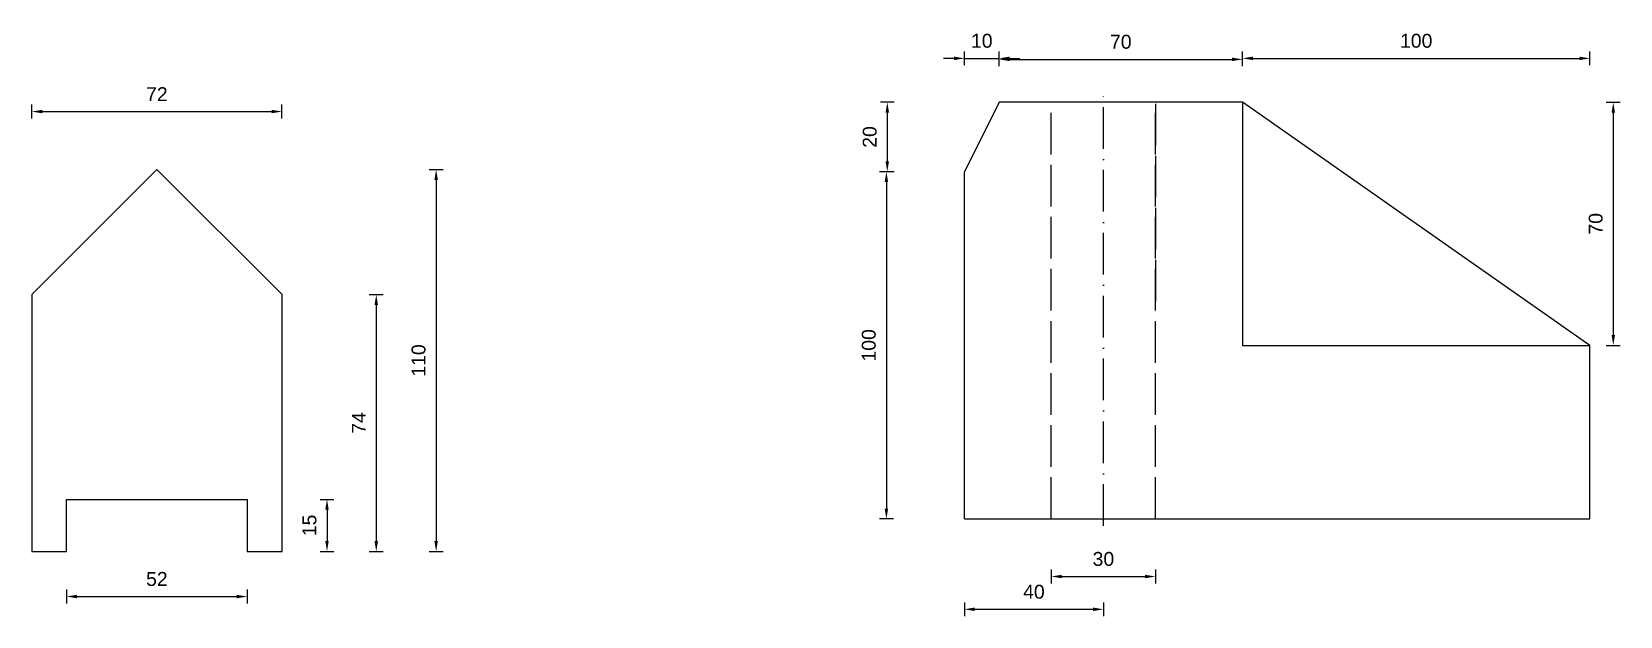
# Model space of a CAD drawing. Header units: millimetres. Extents: x 2100 to 32787, y 24082 to 35493.
# Drawn here: x 2862.5 to 3319.6, y 27532.7 to 27701 of the extents above; entities that cross this region are included whole.
import ezdxf

# ---------------------------------------------------------------- set-up
doc = ezdxf.new("R2010")
doc.units = ezdxf.units.MM
for name, pattern in [('ACAD_ISO02W100', [15, 12, -3]), ('ACAD_ISO10W100', [18, 12, -3, 0, -3]), ('DASHDOT2', [12.7, 6.35, -3.175, 0, -3.175]), ('HIDDEN2', [4.7625, 3.175, -1.5875])]:
    doc.linetypes.add(name, pattern=pattern)
doc.layers.get('Defpoints').update_dxf_attribs({"color": 231, "linetype": 'HIDDEN2'})
for name, color, linetype in [('GİZLİ', 71, 'HIDDEN2'), ('MERKEZ', 51, 'DASHDOT2'), ('ÖLÇÜ', 181, 'Continuous')]:
    doc.layers.add(name, color=color, linetype=linetype)
doc.styles.get("Standard").update_dxf_attribs({"font": 'arial.ttf'})
doc.dimstyles.new('ISO-25', dxfattribs={"dimtxt": 4, "dimasz": 3, "dimexe": 2, "dimexo": 0.625, "dimgap": 3, "dimtad": 1, "dimtxsty": 'Standard', "dimcen": 2.5, "dimadec": 0, "dimazin": 0, "dimtfac": 1, "dimtix": 1, "dimtmove": 0, "dimatfit": 0, "dimfxl": 2, "dimfxlon": 1, "dimarcsym": 0})

# ---------------------------------------------------------------- blocks, each defined once
blk = doc.blocks.new('*D1878')
at = {"layer": 'Defpoints', "color": 0, "lineweight": 70, "transparency": 16777216}
for p in [(3155.85, 27560.68), (3185.85, 27560.68), (3185.85, 27544.11)]:
    blk.add_point(p, dxfattribs=at)
at = {"layer": 'ÖLÇÜ', "color": 0, "lineweight": -2, "transparency": 16777216}
for p, q in [((3155.85, 27546.11), (3155.85, 27542.11)), ((3185.85, 27546.11), (3185.85, 27542.11)), ((3158.85, 27544.11), (3182.85, 27544.11))]:
    blk.add_line(p, q, dxfattribs=at)
at = {"layer": 'ÖLÇÜ', "color": 0, "lineweight": 70, "transparency": 16777216}
for points in [[(3158.85, 27544.61), (3158.85, 27543.61), (3155.85, 27544.11)], [(3182.85, 27544.61), (3182.85, 27543.61), (3185.85, 27544.11)]]:
    blk.add_solid(points, dxfattribs=at)
at = {"layer": 'ÖLÇÜ', "color": 0, "transparency": 16777216, "insert": (3170.85, 27549.15), "char_height": 4, "attachment_point": 5}
blk.add_mtext('30', dxfattribs=at)
blk = doc.blocks.new('*D1879')
at = {"layer": 'Defpoints', "color": 0, "lineweight": 70, "transparency": 16777216}
for p in [(3130.85, 27560.68), (3170.85, 27560.68), (3170.85, 27534.67)]:
    blk.add_point(p, dxfattribs=at)
at = {"layer": 'ÖLÇÜ', "color": 0, "lineweight": -2, "transparency": 16777216}
for p, q in [((3130.85, 27536.67), (3130.85, 27532.67)), ((3170.85, 27536.67), (3170.85, 27532.67)), ((3133.85, 27534.67), (3167.85, 27534.67))]:
    blk.add_line(p, q, dxfattribs=at)
at = {"layer": 'ÖLÇÜ', "color": 0, "lineweight": 70, "transparency": 16777216}
for points in [[(3133.85, 27535.17), (3133.85, 27534.17), (3130.85, 27534.67)], [(3167.85, 27535.17), (3167.85, 27534.17), (3170.85, 27534.67)]]:
    blk.add_solid(points, dxfattribs=at)
at = {"layer": 'ÖLÇÜ', "color": 0, "transparency": 16777216, "insert": (3150.85, 27539.71), "char_height": 4, "attachment_point": 5}
blk.add_mtext('40', dxfattribs=at)
blk = doc.blocks.new('*D1754')
at = {"layer": 'Defpoints', "color": 0, "lineweight": 70, "transparency": 16777216}
for p in [(3130.85, 27660.68), (3108.41, 27560.68), (3130.85, 27560.68)]:
    blk.add_point(p, dxfattribs=at)
at = {"layer": 'ÖLÇÜ', "color": 0, "lineweight": -2, "transparency": 16777216}
for p, q in [((3110.41, 27660.68), (3106.41, 27660.68)), ((3108.41, 27657.68), (3108.41, 27563.68)), ((3110.41, 27560.68), (3106.41, 27560.68))]:
    blk.add_line(p, q, dxfattribs=at)
at = {"layer": 'ÖLÇÜ', "color": 0, "lineweight": 70, "transparency": 16777216}
for points in [[(3107.91, 27657.68), (3108.91, 27657.68), (3108.41, 27660.68)], [(3107.91, 27563.68), (3108.91, 27563.68), (3108.41, 27560.68)]]:
    blk.add_solid(points, dxfattribs=at)
at = {"layer": 'ÖLÇÜ', "color": 0, "transparency": 16777216, "insert": (3103.36, 27610.68), "char_height": 4, "attachment_point": 5, "rotation": 90}
blk.add_mtext('100', dxfattribs=at)
blk = doc.blocks.new('*D1880')
at = {"layer": 'Defpoints', "color": 0, "lineweight": 70, "transparency": 16777216}
for p in [(3140.85, 27680.68), (3108.67, 27660.68), (3130.85, 27660.68)]:
    blk.add_point(p, dxfattribs=at)
at = {"layer": 'ÖLÇÜ', "color": 0, "lineweight": -2, "transparency": 16777216}
for p, q in [((3110.67, 27680.68), (3106.67, 27680.68)), ((3108.67, 27677.68), (3108.67, 27663.68)), ((3110.67, 27660.68), (3106.67, 27660.68))]:
    blk.add_line(p, q, dxfattribs=at)
at = {"layer": 'ÖLÇÜ', "color": 0, "lineweight": 70, "transparency": 16777216}
for points in [[(3108.17, 27677.68), (3109.17, 27677.68), (3108.67, 27680.68)], [(3108.17, 27663.68), (3109.17, 27663.68), (3108.67, 27660.68)]]:
    blk.add_solid(points, dxfattribs=at)
at = {"layer": 'ÖLÇÜ', "color": 0, "transparency": 16777216, "insert": (3103.63, 27670.68), "char_height": 4, "attachment_point": 5, "rotation": 90}
blk.add_mtext('20', dxfattribs=at)
blk = doc.blocks.new('*D1881')
at = {"layer": 'Defpoints', "color": 0, "lineweight": 70, "transparency": 16777216}
for p in [(3140.85, 27693.32), (3140.85, 27680.68), (3130.85, 27660.68)]:
    blk.add_point(p, dxfattribs=at)
at = {"layer": 'ÖLÇÜ', "color": 0, "lineweight": -2, "transparency": 16777216}
for p, q in [((3127.85, 27693.32), (3124.85, 27693.32)), ((3130.85, 27691.32), (3130.85, 27695.32)), ((3130.85, 27693.32), (3140.85, 27693.32)), ((3140.85, 27691.32), (3140.85, 27695.32)), ((3143.85, 27693.32), (3146.85, 27693.32))]:
    blk.add_line(p, q, dxfattribs=at)
at = {"layer": 'ÖLÇÜ', "color": 0, "lineweight": 70, "transparency": 16777216}
for points in [[(3127.85, 27693.82), (3127.85, 27692.82), (3130.85, 27693.32)], [(3143.85, 27693.82), (3143.85, 27692.82), (3140.85, 27693.32)]]:
    blk.add_solid(points, dxfattribs=at)
at = {"layer": 'ÖLÇÜ', "color": 0, "transparency": 16777216, "insert": (3135.85, 27698.36), "char_height": 4, "attachment_point": 5}
blk.add_mtext('10', dxfattribs=at)
blk = doc.blocks.new('*D1882')
at = {"layer": 'Defpoints', "color": 0, "lineweight": 70, "transparency": 16777216}
for p in [(3210.85, 27693.03), (3140.85, 27680.68), (3210.85, 27680.68)]:
    blk.add_point(p, dxfattribs=at)
at = {"layer": 'ÖLÇÜ', "color": 0, "lineweight": -2, "transparency": 16777216}
for p, q in [((3140.85, 27691.03), (3140.85, 27695.03)), ((3143.85, 27693.03), (3207.85, 27693.03)), ((3210.85, 27691.03), (3210.85, 27695.03))]:
    blk.add_line(p, q, dxfattribs=at)
at = {"layer": 'ÖLÇÜ', "color": 0, "lineweight": 70, "transparency": 16777216}
for points in [[(3143.85, 27693.53), (3143.85, 27692.53), (3140.85, 27693.03)], [(3207.85, 27693.53), (3207.85, 27692.53), (3210.85, 27693.03)]]:
    blk.add_solid(points, dxfattribs=at)
at = {"layer": 'ÖLÇÜ', "color": 0, "transparency": 16777216, "insert": (3175.85, 27698.07), "char_height": 4, "attachment_point": 5}
blk.add_mtext('70', dxfattribs=at)
blk = doc.blocks.new('*D1883')
at = {"layer": 'Defpoints', "color": 0, "lineweight": 70, "transparency": 16777216}
for p in [(3210.85, 27680.68), (3310.85, 27610.68), (3317.55, 27610.68)]:
    blk.add_point(p, dxfattribs=at)
at = {"layer": 'ÖLÇÜ', "color": 0, "lineweight": -2, "transparency": 16777216}
for p, q in [((3315.55, 27680.68), (3319.55, 27680.68)), ((3317.55, 27677.68), (3317.55, 27613.68)), ((3315.55, 27610.68), (3319.55, 27610.68))]:
    blk.add_line(p, q, dxfattribs=at)
at = {"layer": 'ÖLÇÜ', "color": 0, "lineweight": 70, "transparency": 16777216}
for points in [[(3317.05, 27677.68), (3318.05, 27677.68), (3317.55, 27680.68)], [(3317.05, 27613.68), (3318.05, 27613.68), (3317.55, 27610.68)]]:
    blk.add_solid(points, dxfattribs=at)
at = {"layer": 'ÖLÇÜ', "color": 0, "transparency": 16777216, "insert": (3312.51, 27645.68), "char_height": 4, "attachment_point": 5, "rotation": 90}
blk.add_mtext('70', dxfattribs=at)
blk = doc.blocks.new('*D1884')
at = {"layer": 'Defpoints', "color": 0, "lineweight": 70, "transparency": 16777216}
for p in [(3310.85, 27693.32), (3210.85, 27610.68), (3310.85, 27610.68)]:
    blk.add_point(p, dxfattribs=at)
at = {"layer": 'ÖLÇÜ', "color": 0, "lineweight": -2, "transparency": 16777216}
for p, q in [((3210.85, 27691.32), (3210.85, 27695.32)), ((3213.85, 27693.32), (3307.85, 27693.32)), ((3310.85, 27691.32), (3310.85, 27695.32))]:
    blk.add_line(p, q, dxfattribs=at)
at = {"layer": 'ÖLÇÜ', "color": 0, "lineweight": 70, "transparency": 16777216}
for points in [[(3213.85, 27693.82), (3213.85, 27692.82), (3210.85, 27693.32)], [(3307.85, 27693.82), (3307.85, 27692.82), (3310.85, 27693.32)]]:
    blk.add_solid(points, dxfattribs=at)
at = {"layer": 'ÖLÇÜ', "color": 0, "transparency": 16777216, "insert": (3260.85, 27698.36), "char_height": 4, "attachment_point": 5}
blk.add_mtext('100', dxfattribs=at)
blk = doc.blocks.new('*D1885')
at = {"layer": 'Defpoints', "color": 0, "lineweight": 70, "transparency": 16777216}
for p in [(2934.51, 27678), (2862.51, 27625.32), (2934.51, 27625.32)]:
    blk.add_point(p, dxfattribs=at)
at = {"layer": 'ÖLÇÜ', "color": 0, "lineweight": -2, "transparency": 16777216}
for p, q in [((2862.51, 27676), (2862.51, 27680)), ((2934.51, 27676), (2934.51, 27680)), ((2865.51, 27678), (2931.51, 27678))]:
    blk.add_line(p, q, dxfattribs=at)
at = {"layer": 'ÖLÇÜ', "color": 0, "lineweight": 70, "transparency": 16777216}
for points in [[(2865.51, 27678.5), (2865.51, 27677.5), (2862.51, 27678)], [(2931.51, 27678.5), (2931.51, 27677.5), (2934.51, 27678)]]:
    blk.add_solid(points, dxfattribs=at)
at = {"layer": 'ÖLÇÜ', "color": 0, "transparency": 16777216, "insert": (2898.51, 27683.01), "char_height": 4, "attachment_point": 5}
blk.add_mtext('72', dxfattribs=at)
blk = doc.blocks.new('*D1886')
at = {"layer": 'Defpoints', "color": 0, "lineweight": 70, "transparency": 16777216}
for p in [(2898.51, 27661.32), (2898.51, 27551.32), (2978.86, 27551.32)]:
    blk.add_point(p, dxfattribs=at)
at = {"layer": 'ÖLÇÜ', "color": 0, "lineweight": -2, "transparency": 16777216}
for p, q in [((2976.86, 27661.32), (2980.86, 27661.32)), ((2978.86, 27658.32), (2978.86, 27554.32)), ((2976.86, 27551.32), (2980.86, 27551.32))]:
    blk.add_line(p, q, dxfattribs=at)
at = {"layer": 'ÖLÇÜ', "color": 0, "lineweight": 70, "transparency": 16777216}
for points in [[(2978.36, 27658.32), (2979.36, 27658.32), (2978.86, 27661.32)], [(2978.36, 27554.32), (2979.36, 27554.32), (2978.86, 27551.32)]]:
    blk.add_solid(points, dxfattribs=at)
at = {"layer": 'ÖLÇÜ', "color": 0, "transparency": 16777216, "insert": (2973.82, 27606.32), "char_height": 4, "attachment_point": 5, "rotation": 90}
blk.add_mtext('110', dxfattribs=at)
blk = doc.blocks.new('*D1887')
at = {"layer": 'Defpoints', "color": 0, "lineweight": 70, "transparency": 16777216}
for p in [(2934.51, 27625.32), (2934.51, 27551.32), (2961.63, 27551.32)]:
    blk.add_point(p, dxfattribs=at)
at = {"layer": 'ÖLÇÜ', "color": 0, "lineweight": -2, "transparency": 16777216}
for p, q in [((2959.63, 27625.32), (2963.63, 27625.32)), ((2961.63, 27622.32), (2961.63, 27554.32)), ((2959.63, 27551.32), (2963.63, 27551.32))]:
    blk.add_line(p, q, dxfattribs=at)
at = {"layer": 'ÖLÇÜ', "color": 0, "lineweight": 70, "transparency": 16777216}
for points in [[(2961.13, 27622.32), (2962.13, 27622.32), (2961.63, 27625.32)], [(2961.13, 27554.32), (2962.13, 27554.32), (2961.63, 27551.32)]]:
    blk.add_solid(points, dxfattribs=at)
at = {"layer": 'ÖLÇÜ', "color": 0, "transparency": 16777216, "insert": (2956.63, 27588.32), "char_height": 4, "attachment_point": 5, "rotation": 90}
blk.add_mtext('74', dxfattribs=at)
blk = doc.blocks.new('*D1888')
at = {"layer": 'Defpoints', "color": 0, "lineweight": 70, "transparency": 16777216}
for p in [(2924.51, 27566.32), (2924.51, 27551.32), (2947.46, 27551.32)]:
    blk.add_point(p, dxfattribs=at)
at = {"layer": 'ÖLÇÜ', "color": 0, "lineweight": -2, "transparency": 16777216}
for p, q in [((2945.46, 27566.32), (2949.46, 27566.32)), ((2947.46, 27563.32), (2947.46, 27554.32)), ((2945.46, 27551.32), (2949.46, 27551.32))]:
    blk.add_line(p, q, dxfattribs=at)
at = {"layer": 'ÖLÇÜ', "color": 0, "lineweight": 70, "transparency": 16777216}
for points in [[(2946.96, 27563.32), (2947.96, 27563.32), (2947.46, 27566.32)], [(2946.96, 27554.32), (2947.96, 27554.32), (2947.46, 27551.32)]]:
    blk.add_solid(points, dxfattribs=at)
at = {"layer": 'ÖLÇÜ', "color": 0, "transparency": 16777216, "insert": (2942.42, 27558.82), "char_height": 4, "attachment_point": 5, "rotation": 90}
blk.add_mtext('15', dxfattribs=at)
blk = doc.blocks.new('*D1889')
at = {"layer": 'Defpoints', "color": 0, "lineweight": 70, "transparency": 16777216}
for p in [(2872.51, 27551.32), (2924.51, 27551.32), (2924.51, 27538.34)]:
    blk.add_point(p, dxfattribs=at)
at = {"layer": 'ÖLÇÜ', "color": 0, "lineweight": -2, "transparency": 16777216}
for p, q in [((2872.51, 27540.34), (2872.51, 27536.34)), ((2875.51, 27538.34), (2921.51, 27538.34)), ((2924.51, 27540.34), (2924.51, 27536.34))]:
    blk.add_line(p, q, dxfattribs=at)
at = {"layer": 'ÖLÇÜ', "color": 0, "lineweight": 70, "transparency": 16777216}
for points in [[(2875.51, 27538.84), (2875.51, 27537.84), (2872.51, 27538.34)], [(2921.51, 27538.84), (2921.51, 27537.84), (2924.51, 27538.34)]]:
    blk.add_solid(points, dxfattribs=at)
at = {"layer": 'ÖLÇÜ', "color": 0, "transparency": 16777216, "insert": (2898.51, 27543.38), "char_height": 4, "attachment_point": 5}
blk.add_mtext('52', dxfattribs=at)

msp = doc.modelspace()

# ---------------------------------------------------------------- linework, layer by layer
for p, q in [((3140.85, 27680.677), (3130.85, 27660.677)), ((3150.85, 27680.677), (3140.85, 27680.677)), ((3210.85, 27680.677), (3150.85, 27680.677)), ((3310.85, 27610.677), (3210.85, 27680.677)), ((3210.85, 27680.677), (3210.85, 27610.677)), ((2898.514, 27661.316), (2862.514, 27625.316)), ((2898.514, 27661.316), (2898.514, 27661.316)), ((2898.514, 27661.316), (2934.514, 27625.316)), ((3130.85, 27560.677), (3130.85, 27660.677)), ((2862.514, 27625.316), (2862.514, 27551.316)), ((2934.514, 27551.316), (2934.514, 27625.316)), ((3210.85, 27610.677), (3310.85, 27610.677)), ((3310.85, 27560.677), (3310.85, 27610.677)), ((2872.514, 27551.316), (2872.514, 27566.316)), ((2872.514, 27566.316), (2898.514, 27566.316)), ((2898.514, 27566.316), (2898.514, 27566.316)), ((2898.514, 27566.316), (2924.514, 27566.316)), ((2924.514, 27566.316), (2924.514, 27551.316)), ((3130.85, 27560.677), (3310.85, 27560.677)), ((2862.514, 27551.316), (2872.514, 27551.316)), ((2924.514, 27551.316), (2934.514, 27551.316))]:
    msp.add_line(p, q)
at = {"linetype": 'ACAD_ISO02W100'}
msp.add_line((3185.85, 27620.469), (3185.85, 27620.469), dxfattribs=at)
msp.add_line((3185.85, 27620.469), (3185.85, 27620.469), dxfattribs=at)
at = {"color": 40, "linetype": 'ACAD_ISO10W100', "true_color": 0xf8d731}
msp.add_line((3155.85, 27560.677), (3170.85, 27560.677), dxfattribs=at)
msp.add_line((3155.85, 27560.677), (3170.85, 27560.677), dxfattribs=at)
at = {"layer": 'GİZLİ', "linetype": 'ACAD_ISO02W100'}
for p, q in [((3155.85, 27560.677), (3155.85, 27680.677)), ((3185.85, 27560.677), (3185.85, 27680.26)), ((3185.85, 27680.26), (3185.85, 27620.469))]:
    msp.add_line(p, q, dxfattribs=at)
at = {"layer": 'MERKEZ', "linetype": 'ACAD_ISO10W100'}
msp.add_line((3170.85, 27558.677), (3170.85, 27682.677), dxfattribs=at)

# ---------------------------------------------------------------- dimensions: what is measured, and where the dimension line sits
at = {"layer": 'ÖLÇÜ'}
for base, p1, p2, picture, middle in [((3140.85, 27693.318), (3130.85, 27660.677), (3140.85, 27680.677), '*D1881', (3135.85, 27698.36)), ((3210.85, 27693.03), (3140.85, 27680.677), (3210.85, 27680.677), '*D1882', (3175.85, 27698.072)), ((3310.85, 27693.318), (3210.85, 27610.677), (3310.85, 27610.677), '*D1884', (3260.85, 27698.36)), ((2934.514, 27678.002), (2862.514, 27625.316), (2934.514, 27625.316), '*D1885', (2898.514, 27683.011)), ((3170.85, 27534.665), (3130.85, 27560.677), (3170.85, 27560.677), '*D1879', (3150.85, 27539.708)), ((3185.85, 27544.106), (3155.85, 27560.677), (3185.85, 27560.677), '*D1878', (3170.85, 27549.15)), ((2924.514, 27538.34), (2872.514, 27551.316), (2924.514, 27551.316), '*D1889', (2898.514, 27543.382))]:
    dim = msp.add_linear_dim(base=base, p1=p1, p2=p2, dimstyle='ISO-25', dxfattribs=at)
    dim.commit()
    dim.dimension.update_dxf_attribs({"geometry": picture, "text_midpoint": middle})
for base, p1, p2, picture, middle in [((3108.669, 27660.677), (3140.85, 27680.677), (3130.85, 27660.677), '*D1880', (3103.627, 27670.677)), ((3317.554, 27610.677), (3210.85, 27680.677), (3310.85, 27610.677), '*D1883', (3312.512, 27645.677)), ((2978.862, 27551.316), (2898.514, 27661.316), (2898.514, 27551.316), '*D1886', (2973.819, 27606.316)), ((3108.407, 27560.677), (3130.85, 27660.677), (3130.85, 27560.677), '*D1754', (3103.364, 27610.677)), ((2961.626, 27551.316), (2934.514, 27625.316), (2934.514, 27551.316), '*D1887', (2956.626, 27588.316)), ((2947.459, 27551.316), (2924.514, 27566.316), (2924.514, 27551.316), '*D1888', (2942.417, 27558.816))]:
    dim = msp.add_linear_dim(base=base, p1=p1, p2=p2, angle=90, dimstyle='ISO-25', dxfattribs=at)
    dim.commit()
    dim.dimension.update_dxf_attribs({"geometry": picture, "text_midpoint": middle})

doc.saveas('drawing.dxf')
